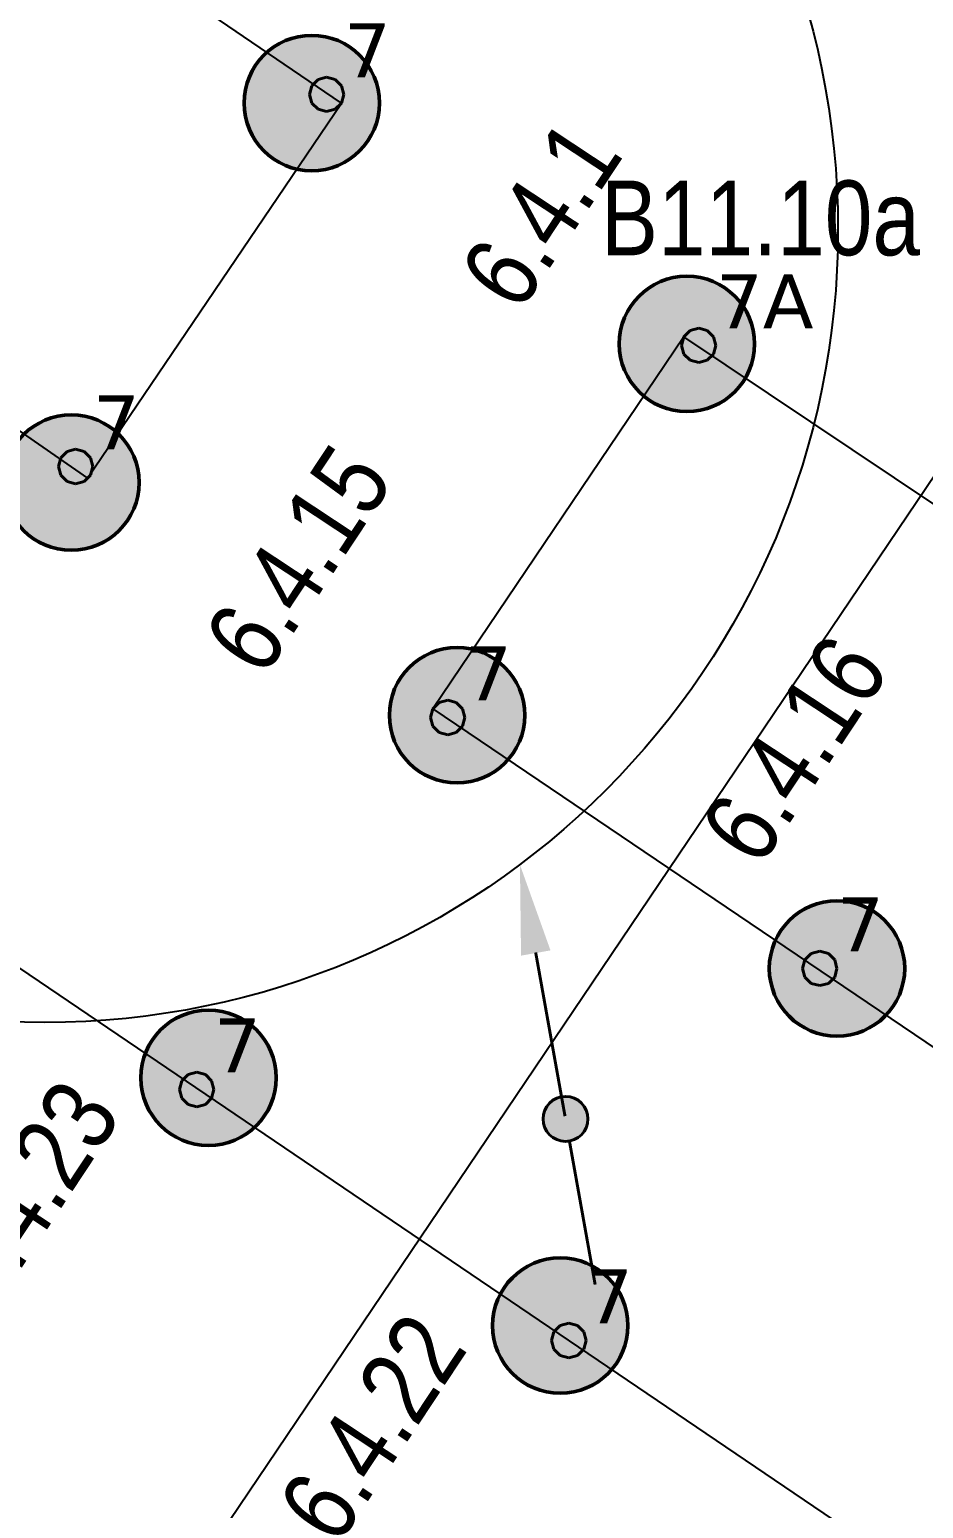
# Model space of a CAD drawing. Header units: millimetres. Extents: x -243740 to 150609, y -473655 to -165121.
# Drawn here: x 105804 to 108792, y -313636 to -308694 of the extents above; entities that cross this region are included whole.
import ezdxf
from ezdxf.enums import TextEntityAlignment as Align

# ---------------------------------------------------------------- set-up
doc = ezdxf.new("R2010")
doc.units = ezdxf.units.MM
doc.layers.add('_Гр.ЩД-1В.5.3.I4.7', color=6, linetype='Continuous')
doc.layers.add('_Гр.ЩД-1В.5.3.I4.8', color=6, linetype='Continuous')
for name, color, linetype, lineweight in [('_освещение_dali', 3, 'Continuous', 50), ('DLX_FL2_LUM 5', 5, 'Continuous', 40), ('Аварийное_овещение', 1, 'Continuous', 30), ('СБ_Кабель', 2, 'Continuous', 40)]:
    doc.layers.add(name, color=color, linetype=linetype, lineweight=lineweight)
doc.layers.add('DLX_FL1_LUM 9', color=7, linetype='Continuous', lineweight=40, true_color=0xf70808)
doc.styles.add('Arial Narrow_6', font='ARIALN.TTF', dxfattribs={"height": 193.245432})
doc.styles.get("Standard").update_dxf_attribs({"font": 'ARIALN.TTF'})
doc.styles.add('TableTextStyle', font='')
doc.styles.get('TableTextStyle').set_extended_font_data('VERDANA.TTF')
doc.linetypes.add('Truba', pattern='A,3e-05,[4,MSH_7,S=1,R=0,X=0,Y=0],-3.022072', length=3.022102)

# ---------------------------------------------------------------- blocks, each defined once
blk = doc.blocks.new('*U475')
at = {"layer": 'СБ_Кабель'}
blk.add_hatch(color=7, dxfattribs=at).paths.add_polyline_path([(0.75, 0, 1), (-0.75, 0, 1)])
at = {"layer": 'СБ_Кабель', "color": 7, "const_width": 0.1}
blk.add_lwpolyline([(3.997, 3.997), (0.067, 0.067)], dxfattribs=at)
at = {"layer": 'СБ_Кабель', "color": 7}
blk.add_circle((0, 0), 0.75, dxfattribs=at)
blk.add_solid([(3.63, 4.337), (6.105, 6.105), (4.337, 3.63)], dxfattribs=at)
blk = doc.blocks.new('*U476')
at = {"layer": 'СБ_Кабель'}
blk.add_hatch(color=7, dxfattribs=at).paths.add_polyline_path([(0.75, 0, 1), (-0.75, 0, 1)])
at = {"layer": 'СБ_Кабель', "color": 7, "const_width": 0.1}
blk.add_lwpolyline([(-3.978, -3.976), (-0.531, -0.529)], dxfattribs=at)
at = {"layer": 'СБ_Кабель', "color": 7}
blk.add_circle((0, 0), 0.75, dxfattribs=at)
blk.add_solid([(-3.624, -4.329), (-6.099, -6.097), (-4.331, -3.622)], dxfattribs=at)
blk = doc.blocks.new('A$Caabd1818')
at = {"layer": 'DLX_FL1_LUM 9'}
for points in [[(104013.4, 87772.7, -2997), (104021.1, 87801.4, -2997)], [(104021.1, 87801.4, -2997), (104013.4, 87772.7, -2997)], [(104021.1, 87801.4, -2997), (104013.4, 87772.7, -2997)], [(104013.4, 87772.7, -2997), (104021.1, 87801.4, -2997)], [(104021.1, 87801.4, -2997), (104042.2, 87822.5, -2997)], [(104042.2, 87822.5, -2997), (104021.1, 87801.4, -2997)], [(104042.2, 87822.5, -2997), (104021.1, 87801.4, -2997)], [(104021.1, 87801.4, -2997), (104042.2, 87822.5, -2997)], [(104021.1, 87801.4, -2997), (104021.1, 87801.4, -2997)], [(104021.1, 87801.4, -2997), (104021.1, 87801.4, -2997)], [(104042.2, 87822.5, -2997), (104070.9, 87830.2, -2997)], [(104070.9, 87830.2, -2997), (104042.2, 87822.5, -2997)], [(104070.9, 87830.2, -2997), (104042.2, 87822.5, -2997)], [(104042.2, 87822.5, -2997), (104070.9, 87830.2, -2997)], [(104042.2, 87822.5, -2997), (104042.2, 87822.5, -2997)], [(104042.2, 87822.5, -2997), (104042.2, 87822.5, -2997)], [(104070.9, 87830.2, -2997), (104070.9, 87830.2, -2997)], [(104070.9, 87830.2, -2997), (104099.7, 87822.5, -2997)], [(104099.7, 87822.5, -2997), (104070.9, 87830.2, -2997)], [(104070.9, 87830.2, -2997), (104070.9, 87830.2, -2997)], [(104099.7, 87822.5, -2997), (104070.9, 87830.2, -2997)], [(104070.9, 87830.2, -2997), (104099.7, 87822.5, -2997)], [(104099.7, 87822.5, -2997), (104099.7, 87822.5, -2997)], [(104099.7, 87822.5, -2997), (104120.7, 87801.4, -2997)], [(104120.7, 87801.4, -2997), (104099.7, 87822.5, -2997)], [(104099.7, 87822.5, -2997), (104099.7, 87822.5, -2997)], [(104120.7, 87801.4, -2997), (104099.7, 87822.5, -2997)], [(104099.7, 87822.5, -2997), (104120.7, 87801.4, -2997)], [(104120.7, 87801.4, -2997), (104120.7, 87801.4, -2997)], [(104120.7, 87801.4, -2997), (104128.4, 87772.7, -2997)], [(104128.4, 87772.7, -2997), (104120.7, 87801.4, -2997)], [(104120.7, 87801.4, -2997), (104120.7, 87801.4, -2997)], [(104128.4, 87772.7, -2997), (104120.7, 87801.4, -2997)], [(104120.7, 87801.4, -2997), (104128.4, 87772.7, -2997)], [(104021.1, 87743.9, -2997), (104013.4, 87772.7, -2997)], [(104013.4, 87772.7, -2997), (104013.4, 87772.7, -2997)], [(104013.4, 87772.7, -2997), (104021.1, 87743.9, -2997)], [(104013.4, 87772.7, -2997), (104013.4, 87772.7, -2997)], [(104013.4, 87772.7, -2997), (104021.1, 87743.9, -2997)], [(104021.1, 87743.9, -2997), (104013.4, 87772.7, -2997)], [(104042.2, 87722.9, -2997), (104021.1, 87743.9, -2997)], [(104021.1, 87743.9, -2997), (104021.1, 87743.9, -2997)], [(104021.1, 87743.9, -2997), (104042.2, 87722.9, -2997)], [(104021.1, 87743.9, -2997), (104021.1, 87743.9, -2997)], [(104021.1, 87743.9, -2997), (104042.2, 87722.9, -2997)], [(104042.2, 87722.9, -2997), (104021.1, 87743.9, -2997)], [(104120.7, 87743.9, -2997), (104099.7, 87722.9, -2997)], [(104099.7, 87722.9, -2997), (104120.7, 87743.9, -2997)], [(104099.7, 87722.9, -2997), (104120.7, 87743.9, -2997)], [(104120.7, 87743.9, -2997), (104099.7, 87722.9, -2997)], [(104128.4, 87772.7, -2997), (104120.7, 87743.9, -2997)], [(104120.7, 87743.9, -2997), (104128.4, 87772.7, -2997)], [(104120.7, 87743.9, -2997), (104128.4, 87772.7, -2997)], [(104128.4, 87772.7, -2997), (104120.7, 87743.9, -2997)], [(104120.7, 87743.9, -2997), (104120.7, 87743.9, -2997)], [(104120.7, 87743.9, -2997), (104120.7, 87743.9, -2997)], [(104128.4, 87772.7, -2997), (104128.4, 87772.7, -2997)], [(104128.4, 87772.7, -2997), (104128.4, 87772.7, -2997)], [(104070.9, 87715.2, -2997), (104042.2, 87722.9, -2997)], [(104042.2, 87722.9, -2997), (104042.2, 87722.9, -2997)], [(104042.2, 87722.9, -2997), (104070.9, 87715.2, -2997)], [(104042.2, 87722.9, -2997), (104042.2, 87722.9, -2997)], [(104042.2, 87722.9, -2997), (104070.9, 87715.2, -2997)], [(104070.9, 87715.2, -2997), (104042.2, 87722.9, -2997)], [(104099.7, 87722.9, -2997), (104070.9, 87715.2, -2997)], [(104070.9, 87715.2, -2997), (104099.7, 87722.9, -2997)], [(104070.9, 87715.2, -2997), (104099.7, 87722.9, -2997)], [(104099.7, 87722.9, -2997), (104070.9, 87715.2, -2997)], [(104070.9, 87715.2, -2997), (104070.9, 87715.2, -2997)], [(104070.9, 87715.2, -2997), (104070.9, 87715.2, -2997)], [(104099.7, 87722.9, -2997), (104099.7, 87722.9, -2997)], [(104099.7, 87722.9, -2997), (104099.7, 87722.9, -2997)]]:
    blk.add_polyline3d(points, dxfattribs=at)
at = {"layer": 'DLX_FL2_LUM 5'}
for points in [[(102769.9, 88611.5, -2997), (102777.6, 88640.2, -2997)], [(102777.6, 88640.2, -2997), (102769.9, 88611.5, -2997)], [(102777.6, 88640.2, -2997), (102769.9, 88611.5, -2997)], [(102769.9, 88611.5, -2997), (102777.6, 88640.2, -2997)], [(102777.6, 88640.2, -2997), (102798.7, 88661.3, -2997)], [(102798.7, 88661.3, -2997), (102777.6, 88640.2, -2997)], [(102798.7, 88661.3, -2997), (102777.6, 88640.2, -2997)], [(102777.6, 88640.2, -2997), (102798.7, 88661.3, -2997)], [(102777.6, 88640.2, -2997), (102777.6, 88640.2, -2997)], [(102777.6, 88640.2, -2997), (102777.6, 88640.2, -2997)], [(102798.7, 88661.3, -2997), (102827.4, 88669, -2997)], [(102827.4, 88669, -2997), (102798.7, 88661.3, -2997)], [(102827.4, 88669, -2997), (102798.7, 88661.3, -2997)], [(102798.7, 88661.3, -2997), (102827.4, 88669, -2997)], [(102798.7, 88661.3, -2997), (102798.7, 88661.3, -2997)], [(102798.7, 88661.3, -2997), (102798.7, 88661.3, -2997)], [(102827.4, 88669, -2997), (102827.4, 88669, -2997)], [(102827.4, 88669, -2997), (102856.2, 88661.3, -2997)], [(102856.2, 88661.3, -2997), (102827.4, 88669, -2997)], [(102827.4, 88669, -2997), (102827.4, 88669, -2997)], [(102856.2, 88661.3, -2997), (102827.4, 88669, -2997)], [(102827.4, 88669, -2997), (102856.2, 88661.3, -2997)], [(102856.2, 88661.3, -2997), (102856.2, 88661.3, -2997)], [(102856.2, 88661.3, -2997), (102877.2, 88640.2, -2997)], [(102877.2, 88640.2, -2997), (102856.2, 88661.3, -2997)], [(102856.2, 88661.3, -2997), (102856.2, 88661.3, -2997)], [(102877.2, 88640.2, -2997), (102856.2, 88661.3, -2997)], [(102856.2, 88661.3, -2997), (102877.2, 88640.2, -2997)], [(102877.2, 88640.2, -2997), (102877.2, 88640.2, -2997)], [(102877.2, 88640.2, -2997), (102884.9, 88611.5, -2997)], [(102884.9, 88611.5, -2997), (102877.2, 88640.2, -2997)], [(102877.2, 88640.2, -2997), (102877.2, 88640.2, -2997)], [(102884.9, 88611.5, -2997), (102877.2, 88640.2, -2997)], [(102877.2, 88640.2, -2997), (102884.9, 88611.5, -2997)], [(102777.6, 88582.7, -2997), (102769.9, 88611.5, -2997)], [(102769.9, 88611.5, -2997), (102769.9, 88611.5, -2997)], [(102769.9, 88611.5, -2997), (102777.6, 88582.7, -2997)], [(102769.9, 88611.5, -2997), (102769.9, 88611.5, -2997)], [(102769.9, 88611.5, -2997), (102777.6, 88582.7, -2997)], [(102777.6, 88582.7, -2997), (102769.9, 88611.5, -2997)], [(102798.7, 88561.7, -2997), (102777.6, 88582.7, -2997)], [(102777.6, 88582.7, -2997), (102777.6, 88582.7, -2997)], [(102777.6, 88582.7, -2997), (102798.7, 88561.7, -2997)], [(102777.6, 88582.7, -2997), (102777.6, 88582.7, -2997)], [(102777.6, 88582.7, -2997), (102798.7, 88561.7, -2997)], [(102798.7, 88561.7, -2997), (102777.6, 88582.7, -2997)], [(102877.2, 88582.7, -2997), (102856.2, 88561.7, -2997)], [(102856.2, 88561.7, -2997), (102877.2, 88582.7, -2997)], [(102856.2, 88561.7, -2997), (102877.2, 88582.7, -2997)], [(102877.2, 88582.7, -2997), (102856.2, 88561.7, -2997)], [(102884.9, 88611.5, -2997), (102877.2, 88582.7, -2997)], [(102877.2, 88582.7, -2997), (102884.9, 88611.5, -2997)], [(102877.2, 88582.7, -2997), (102884.9, 88611.5, -2997)], [(102884.9, 88611.5, -2997), (102877.2, 88582.7, -2997)], [(102877.2, 88582.7, -2997), (102877.2, 88582.7, -2997)], [(102877.2, 88582.7, -2997), (102877.2, 88582.7, -2997)], [(102884.9, 88611.5, -2997), (102884.9, 88611.5, -2997)], [(102884.9, 88611.5, -2997), (102884.9, 88611.5, -2997)], [(102827.4, 88554, -2997), (102798.7, 88561.7, -2997)], [(102798.7, 88561.7, -2997), (102798.7, 88561.7, -2997)], [(102798.7, 88561.7, -2997), (102827.4, 88554, -2997)], [(102798.7, 88561.7, -2997), (102798.7, 88561.7, -2997)], [(102798.7, 88561.7, -2997), (102827.4, 88554, -2997)], [(102827.4, 88554, -2997), (102798.7, 88561.7, -2997)], [(102856.2, 88561.7, -2997), (102827.4, 88554, -2997)], [(102827.4, 88554, -2997), (102856.2, 88561.7, -2997)], [(102827.4, 88554, -2997), (102856.2, 88561.7, -2997)], [(102856.2, 88561.7, -2997), (102827.4, 88554, -2997)], [(102827.4, 88554, -2997), (102827.4, 88554, -2997)], [(102827.4, 88554, -2997), (102827.4, 88554, -2997)], [(102856.2, 88561.7, -2997), (102856.2, 88561.7, -2997)], [(102856.2, 88561.7, -2997), (102856.2, 88561.7, -2997)], [(101931.1, 87367.9, -2997), (101938.8, 87396.7, -2997)], [(101938.8, 87396.7, -2997), (101931.1, 87367.9, -2997)], [(101938.8, 87396.7, -2997), (101931.1, 87367.9, -2997)], [(101931.1, 87367.9, -2997), (101938.8, 87396.7, -2997)], [(101938.8, 87396.7, -2997), (101959.9, 87417.7, -2997)], [(101959.9, 87417.7, -2997), (101938.8, 87396.7, -2997)], [(101959.9, 87417.7, -2997), (101938.8, 87396.7, -2997)], [(101938.8, 87396.7, -2997), (101959.9, 87417.7, -2997)], [(101938.8, 87396.7, -2997), (101938.8, 87396.7, -2997)], [(101938.8, 87396.7, -2997), (101938.8, 87396.7, -2997)], [(101959.9, 87417.7, -2997), (101988.6, 87425.4, -2997)], [(101988.6, 87425.4, -2997), (101959.9, 87417.7, -2997)], [(101988.6, 87425.4, -2997), (101959.9, 87417.7, -2997)], [(101959.9, 87417.7, -2997), (101988.6, 87425.4, -2997)], [(101959.9, 87417.7, -2997), (101959.9, 87417.7, -2997)], [(101959.9, 87417.7, -2997), (101959.9, 87417.7, -2997)], [(101988.6, 87425.4, -2997), (101988.6, 87425.4, -2997)], [(101988.6, 87425.4, -2997), (102017.4, 87417.7, -2997)], [(102017.4, 87417.7, -2997), (101988.6, 87425.4, -2997)], [(101988.6, 87425.4, -2997), (101988.6, 87425.4, -2997)], [(102017.4, 87417.7, -2997), (101988.6, 87425.4, -2997)], [(101988.6, 87425.4, -2997), (102017.4, 87417.7, -2997)], [(102017.4, 87417.7, -2997), (102017.4, 87417.7, -2997)], [(102017.4, 87417.7, -2997), (102038.4, 87396.7, -2997)], [(102038.4, 87396.7, -2997), (102017.4, 87417.7, -2997)], [(102017.4, 87417.7, -2997), (102017.4, 87417.7, -2997)], [(102038.4, 87396.7, -2997), (102017.4, 87417.7, -2997)], [(102017.4, 87417.7, -2997), (102038.4, 87396.7, -2997)], [(102038.4, 87396.7, -2997), (102038.4, 87396.7, -2997)], [(102038.4, 87396.7, -2997), (102046.1, 87367.9, -2997)], [(102046.1, 87367.9, -2997), (102038.4, 87396.7, -2997)], [(102038.4, 87396.7, -2997), (102038.4, 87396.7, -2997)], [(102046.1, 87367.9, -2997), (102038.4, 87396.7, -2997)], [(102038.4, 87396.7, -2997), (102046.1, 87367.9, -2997)], [(101938.8, 87339.2, -2997), (101931.1, 87367.9, -2997)], [(101931.1, 87367.9, -2997), (101931.1, 87367.9, -2997)], [(101931.1, 87367.9, -2997), (101938.8, 87339.2, -2997)], [(101931.1, 87367.9, -2997), (101931.1, 87367.9, -2997)], [(101931.1, 87367.9, -2997), (101938.8, 87339.2, -2997)], [(101938.8, 87339.2, -2997), (101931.1, 87367.9, -2997)], [(101959.9, 87318.2, -2997), (101938.8, 87339.2, -2997)], [(101938.8, 87339.2, -2997), (101938.8, 87339.2, -2997)], [(101938.8, 87339.2, -2997), (101959.9, 87318.2, -2997)], [(101938.8, 87339.2, -2997), (101938.8, 87339.2, -2997)], [(101938.8, 87339.2, -2997), (101959.9, 87318.2, -2997)], [(101959.9, 87318.2, -2997), (101938.8, 87339.2, -2997)], [(102038.4, 87339.2, -2997), (102017.4, 87318.2, -2997)], [(102017.4, 87318.2, -2997), (102038.4, 87339.2, -2997)], [(102017.4, 87318.2, -2997), (102038.4, 87339.2, -2997)], [(102038.4, 87339.2, -2997), (102017.4, 87318.2, -2997)], [(102046.1, 87367.9, -2997), (102038.4, 87339.2, -2997)], [(102038.4, 87339.2, -2997), (102046.1, 87367.9, -2997)], [(102038.4, 87339.2, -2997), (102046.1, 87367.9, -2997)], [(102046.1, 87367.9, -2997), (102038.4, 87339.2, -2997)], [(102038.4, 87339.2, -2997), (102038.4, 87339.2, -2997)], [(102038.4, 87339.2, -2997), (102038.4, 87339.2, -2997)], [(102046.1, 87367.9, -2997), (102046.1, 87367.9, -2997)], [(102046.1, 87367.9, -2997), (102046.1, 87367.9, -2997)], [(101988.6, 87310.5, -2997), (101959.9, 87318.2, -2997)], [(101959.9, 87318.2, -2997), (101959.9, 87318.2, -2997)], [(101959.9, 87318.2, -2997), (101988.6, 87310.5, -2997)], [(101959.9, 87318.2, -2997), (101959.9, 87318.2, -2997)], [(101959.9, 87318.2, -2997), (101988.6, 87310.5, -2997)], [(101988.6, 87310.5, -2997), (101959.9, 87318.2, -2997)], [(102017.4, 87318.2, -2997), (101988.6, 87310.5, -2997)], [(101988.6, 87310.5, -2997), (102017.4, 87318.2, -2997)], [(101988.6, 87310.5, -2997), (102017.4, 87318.2, -2997)], [(102017.4, 87318.2, -2997), (101988.6, 87310.5, -2997)], [(101988.6, 87310.5, -2997), (101988.6, 87310.5, -2997)], [(101988.6, 87310.5, -2997), (101988.6, 87310.5, -2997)], [(102017.4, 87318.2, -2997), (102017.4, 87318.2, -2997)], [(102017.4, 87318.2, -2997), (102017.4, 87318.2, -2997)], [(103174.6, 86529.1, -2997), (103182.3, 86557.9, -2997)], [(103182.3, 86557.9, -2997), (103174.6, 86529.1, -2997)], [(103182.3, 86557.9, -2997), (103174.6, 86529.1, -2997)], [(103174.6, 86529.1, -2997), (103182.3, 86557.9, -2997)], [(103182.3, 86557.9, -2997), (103203.4, 86578.9, -2997)], [(103203.4, 86578.9, -2997), (103182.3, 86557.9, -2997)], [(103203.4, 86578.9, -2997), (103182.3, 86557.9, -2997)], [(103182.3, 86557.9, -2997), (103203.4, 86578.9, -2997)], [(103182.3, 86557.9, -2997), (103182.3, 86557.9, -2997)], [(103182.3, 86557.9, -2997), (103182.3, 86557.9, -2997)], [(103203.4, 86578.9, -2997), (103232.1, 86586.6, -2997)], [(103232.1, 86586.6, -2997), (103203.4, 86578.9, -2997)], [(103232.1, 86586.6, -2997), (103203.4, 86578.9, -2997)], [(103203.4, 86578.9, -2997), (103232.1, 86586.6, -2997)], [(103203.4, 86578.9, -2997), (103203.4, 86578.9, -2997)], [(103203.4, 86578.9, -2997), (103203.4, 86578.9, -2997)], [(103232.1, 86586.6, -2997), (103232.1, 86586.6, -2997)], [(103232.1, 86586.6, -2997), (103260.9, 86578.9, -2997)], [(103260.9, 86578.9, -2997), (103232.1, 86586.6, -2997)], [(103232.1, 86586.6, -2997), (103232.1, 86586.6, -2997)], [(103260.9, 86578.9, -2997), (103232.1, 86586.6, -2997)], [(103232.1, 86586.6, -2997), (103260.9, 86578.9, -2997)], [(103260.9, 86578.9, -2997), (103260.9, 86578.9, -2997)], [(103260.9, 86578.9, -2997), (103281.9, 86557.9, -2997)], [(103281.9, 86557.9, -2997), (103260.9, 86578.9, -2997)], [(103260.9, 86578.9, -2997), (103260.9, 86578.9, -2997)], [(103281.9, 86557.9, -2997), (103260.9, 86578.9, -2997)], [(103260.9, 86578.9, -2997), (103281.9, 86557.9, -2997)], [(103281.9, 86557.9, -2997), (103281.9, 86557.9, -2997)], [(103281.9, 86557.9, -2997), (103289.6, 86529.1, -2997)], [(103289.6, 86529.1, -2997), (103281.9, 86557.9, -2997)], [(103281.9, 86557.9, -2997), (103281.9, 86557.9, -2997)], [(103289.6, 86529.1, -2997), (103281.9, 86557.9, -2997)], [(103281.9, 86557.9, -2997), (103289.6, 86529.1, -2997)], [(103182.3, 86500.4, -2997), (103174.6, 86529.1, -2997)], [(103174.6, 86529.1, -2997), (103174.6, 86529.1, -2997)], [(103174.6, 86529.1, -2997), (103182.3, 86500.4, -2997)], [(103174.6, 86529.1, -2997), (103174.6, 86529.1, -2997)], [(103174.6, 86529.1, -2997), (103182.3, 86500.4, -2997)], [(103182.3, 86500.4, -2997), (103174.6, 86529.1, -2997)], [(103203.4, 86479.3, -2997), (103182.3, 86500.4, -2997)], [(103182.3, 86500.4, -2997), (103182.3, 86500.4, -2997)], [(103182.3, 86500.4, -2997), (103203.4, 86479.3, -2997)], [(103182.3, 86500.4, -2997), (103182.3, 86500.4, -2997)], [(103182.3, 86500.4, -2997), (103203.4, 86479.3, -2997)], [(103203.4, 86479.3, -2997), (103182.3, 86500.4, -2997)], [(103281.9, 86500.4, -2997), (103260.9, 86479.3, -2997)], [(103260.9, 86479.3, -2997), (103281.9, 86500.4, -2997)], [(103260.9, 86479.3, -2997), (103281.9, 86500.4, -2997)], [(103281.9, 86500.4, -2997), (103260.9, 86479.3, -2997)], [(103289.6, 86529.1, -2997), (103281.9, 86500.4, -2997)], [(103281.9, 86500.4, -2997), (103289.6, 86529.1, -2997)], [(103281.9, 86500.4, -2997), (103289.6, 86529.1, -2997)], [(103289.6, 86529.1, -2997), (103281.9, 86500.4, -2997)], [(103281.9, 86500.4, -2997), (103281.9, 86500.4, -2997)], [(103281.9, 86500.4, -2997), (103281.9, 86500.4, -2997)], [(103289.6, 86529.1, -2997), (103289.6, 86529.1, -2997)], [(103289.6, 86529.1, -2997), (103289.6, 86529.1, -2997)], [(103232.1, 86471.6, -2997), (103203.4, 86479.3, -2997)], [(103203.4, 86479.3, -2997), (103203.4, 86479.3, -2997)], [(103203.4, 86479.3, -2997), (103232.1, 86471.6, -2997)], [(103203.4, 86479.3, -2997), (103203.4, 86479.3, -2997)], [(103203.4, 86479.3, -2997), (103232.1, 86471.6, -2997)], [(103232.1, 86471.6, -2997), (103203.4, 86479.3, -2997)], [(103260.9, 86479.3, -2997), (103232.1, 86471.6, -2997)], [(103232.1, 86471.6, -2997), (103260.9, 86479.3, -2997)], [(103232.1, 86471.6, -2997), (103260.9, 86479.3, -2997)], [(103260.9, 86479.3, -2997), (103232.1, 86471.6, -2997)], [(103232.1, 86471.6, -2997), (103232.1, 86471.6, -2997)], [(103232.1, 86471.6, -2997), (103232.1, 86471.6, -2997)], [(103260.9, 86479.3, -2997), (103260.9, 86479.3, -2997)], [(103260.9, 86479.3, -2997), (103260.9, 86479.3, -2997)], [(104418.2, 85690.3, -2997), (104425.9, 85719.1, -2997)], [(104425.9, 85719.1, -2997), (104418.2, 85690.3, -2997)], [(104425.9, 85719.1, -2997), (104418.2, 85690.3, -2997)], [(104418.2, 85690.3, -2997), (104425.9, 85719.1, -2997)], [(104425.9, 85719.1, -2997), (104446.9, 85740.1, -2997)], [(104446.9, 85740.1, -2997), (104425.9, 85719.1, -2997)], [(104446.9, 85740.1, -2997), (104425.9, 85719.1, -2997)], [(104425.9, 85719.1, -2997), (104446.9, 85740.1, -2997)], [(104425.9, 85719.1, -2997), (104425.9, 85719.1, -2997)], [(104425.9, 85719.1, -2997), (104425.9, 85719.1, -2997)], [(104446.9, 85740.1, -2997), (104475.7, 85747.8, -2997)], [(104475.7, 85747.8, -2997), (104446.9, 85740.1, -2997)], [(104475.7, 85747.8, -2997), (104446.9, 85740.1, -2997)], [(104446.9, 85740.1, -2997), (104475.7, 85747.8, -2997)], [(104446.9, 85740.1, -2997), (104446.9, 85740.1, -2997)], [(104446.9, 85740.1, -2997), (104446.9, 85740.1, -2997)], [(104475.7, 85747.8, -2997), (104475.7, 85747.8, -2997)], [(104475.7, 85747.8, -2997), (104504.4, 85740.1, -2997)], [(104504.4, 85740.1, -2997), (104475.7, 85747.8, -2997)], [(104475.7, 85747.8, -2997), (104475.7, 85747.8, -2997)], [(104504.4, 85740.1, -2997), (104475.7, 85747.8, -2997)], [(104475.7, 85747.8, -2997), (104504.4, 85740.1, -2997)], [(104504.4, 85740.1, -2997), (104504.4, 85740.1, -2997)], [(104504.4, 85740.1, -2997), (104525.5, 85719.1, -2997)], [(104525.5, 85719.1, -2997), (104504.4, 85740.1, -2997)], [(104504.4, 85740.1, -2997), (104504.4, 85740.1, -2997)], [(104525.5, 85719.1, -2997), (104504.4, 85740.1, -2997)], [(104504.4, 85740.1, -2997), (104525.5, 85719.1, -2997)], [(104525.5, 85719.1, -2997), (104525.5, 85719.1, -2997)], [(104525.5, 85719.1, -2997), (104533.2, 85690.3, -2997)], [(104533.2, 85690.3, -2997), (104525.5, 85719.1, -2997)], [(104525.5, 85719.1, -2997), (104525.5, 85719.1, -2997)], [(104533.2, 85690.3, -2997), (104525.5, 85719.1, -2997)], [(104525.5, 85719.1, -2997), (104533.2, 85690.3, -2997)], [(104425.9, 85661.6, -2997), (104418.2, 85690.3, -2997)], [(104418.2, 85690.3, -2997), (104418.2, 85690.3, -2997)], [(104418.2, 85690.3, -2997), (104425.9, 85661.6, -2997)], [(104418.2, 85690.3, -2997), (104418.2, 85690.3, -2997)], [(104418.2, 85690.3, -2997), (104425.9, 85661.6, -2997)], [(104425.9, 85661.6, -2997), (104418.2, 85690.3, -2997)], [(104446.9, 85640.5, -2997), (104425.9, 85661.6, -2997)], [(104425.9, 85661.6, -2997), (104425.9, 85661.6, -2997)], [(104425.9, 85661.6, -2997), (104446.9, 85640.5, -2997)], [(104425.9, 85661.6, -2997), (104425.9, 85661.6, -2997)], [(104425.9, 85661.6, -2997), (104446.9, 85640.5, -2997)], [(104446.9, 85640.5, -2997), (104425.9, 85661.6, -2997)], [(104525.5, 85661.6, -2997), (104504.4, 85640.5, -2997)], [(104504.4, 85640.5, -2997), (104525.5, 85661.6, -2997)], [(104504.4, 85640.5, -2997), (104525.5, 85661.6, -2997)], [(104525.5, 85661.6, -2997), (104504.4, 85640.5, -2997)], [(104533.2, 85690.3, -2997), (104525.5, 85661.6, -2997)], [(104525.5, 85661.6, -2997), (104533.2, 85690.3, -2997)], [(104525.5, 85661.6, -2997), (104533.2, 85690.3, -2997)], [(104533.2, 85690.3, -2997), (104525.5, 85661.6, -2997)], [(104525.5, 85661.6, -2997), (104525.5, 85661.6, -2997)], [(104525.5, 85661.6, -2997), (104525.5, 85661.6, -2997)], [(104533.2, 85690.3, -2997), (104533.2, 85690.3, -2997)], [(104533.2, 85690.3, -2997), (104533.2, 85690.3, -2997)], [(104475.7, 85632.8, -2997), (104446.9, 85640.5, -2997)], [(104446.9, 85640.5, -2997), (104446.9, 85640.5, -2997)], [(104446.9, 85640.5, -2997), (104475.7, 85632.8, -2997)], [(104446.9, 85640.5, -2997), (104446.9, 85640.5, -2997)], [(104446.9, 85640.5, -2997), (104475.7, 85632.8, -2997)], [(104475.7, 85632.8, -2997), (104446.9, 85640.5, -2997)], [(104504.4, 85640.5, -2997), (104475.7, 85632.8, -2997)], [(104475.7, 85632.8, -2997), (104504.4, 85640.5, -2997)], [(104475.7, 85632.8, -2997), (104504.4, 85640.5, -2997)], [(104504.4, 85640.5, -2997), (104475.7, 85632.8, -2997)], [(104475.7, 85632.8, -2997), (104475.7, 85632.8, -2997)], [(104475.7, 85632.8, -2997), (104475.7, 85632.8, -2997)], [(104504.4, 85640.5, -2997), (104504.4, 85640.5, -2997)], [(104504.4, 85640.5, -2997), (104504.4, 85640.5, -2997)], [(102335.8, 85285.6, -2997), (102343.5, 85314.3, -2997)], [(102343.5, 85314.3, -2997), (102335.8, 85285.6, -2997)], [(102343.5, 85314.3, -2997), (102335.8, 85285.6, -2997)], [(102335.8, 85285.6, -2997), (102343.5, 85314.3, -2997)], [(102343.5, 85314.3, -2997), (102364.6, 85335.4, -2997)], [(102364.6, 85335.4, -2997), (102343.5, 85314.3, -2997)], [(102364.6, 85335.4, -2997), (102343.5, 85314.3, -2997)], [(102343.5, 85314.3, -2997), (102364.6, 85335.4, -2997)], [(102343.5, 85314.3, -2997), (102343.5, 85314.3, -2997)], [(102343.5, 85314.3, -2997), (102343.5, 85314.3, -2997)], [(102364.6, 85335.4, -2997), (102393.3, 85343.1, -2997)], [(102393.3, 85343.1, -2997), (102364.6, 85335.4, -2997)], [(102393.3, 85343.1, -2997), (102364.6, 85335.4, -2997)], [(102364.6, 85335.4, -2997), (102393.3, 85343.1, -2997)], [(102364.6, 85335.4, -2997), (102364.6, 85335.4, -2997)], [(102364.6, 85335.4, -2997), (102364.6, 85335.4, -2997)], [(102393.3, 85343.1, -2997), (102393.3, 85343.1, -2997)], [(102393.3, 85343.1, -2997), (102422, 85335.4, -2997)], [(102422, 85335.4, -2997), (102393.3, 85343.1, -2997)], [(102393.3, 85343.1, -2997), (102393.3, 85343.1, -2997)], [(102422, 85335.4, -2997), (102393.3, 85343.1, -2997)], [(102393.3, 85343.1, -2997), (102422, 85335.4, -2997)], [(102422, 85335.4, -2997), (102422, 85335.4, -2997)], [(102422, 85335.4, -2997), (102443.1, 85314.3, -2997)], [(102443.1, 85314.3, -2997), (102422, 85335.4, -2997)], [(102422, 85335.4, -2997), (102422, 85335.4, -2997)], [(102443.1, 85314.3, -2997), (102422, 85335.4, -2997)], [(102422, 85335.4, -2997), (102443.1, 85314.3, -2997)], [(102443.1, 85314.3, -2997), (102443.1, 85314.3, -2997)], [(102443.1, 85314.3, -2997), (102450.8, 85285.6, -2997)], [(102450.8, 85285.6, -2997), (102443.1, 85314.3, -2997)], [(102443.1, 85314.3, -2997), (102443.1, 85314.3, -2997)], [(102450.8, 85285.6, -2997), (102443.1, 85314.3, -2997)], [(102443.1, 85314.3, -2997), (102450.8, 85285.6, -2997)], [(102343.5, 85256.8, -2997), (102335.8, 85285.6, -2997)], [(102335.8, 85285.6, -2997), (102335.8, 85285.6, -2997)], [(102335.8, 85285.6, -2997), (102343.5, 85256.8, -2997)], [(102335.8, 85285.6, -2997), (102335.8, 85285.6, -2997)], [(102335.8, 85285.6, -2997), (102343.5, 85256.8, -2997)], [(102343.5, 85256.8, -2997), (102335.8, 85285.6, -2997)], [(102450.8, 85285.6, -2997), (102443.1, 85256.8, -2997)], [(102443.1, 85256.8, -2997), (102450.8, 85285.6, -2997)], [(102443.1, 85256.8, -2997), (102450.8, 85285.6, -2997)], [(102450.8, 85285.6, -2997), (102443.1, 85256.8, -2997)], [(102450.8, 85285.6, -2997), (102450.8, 85285.6, -2997)], [(102450.8, 85285.6, -2997), (102450.8, 85285.6, -2997)], [(102364.6, 85235.8, -2997), (102343.5, 85256.8, -2997)], [(102343.5, 85256.8, -2997), (102343.5, 85256.8, -2997)], [(102343.5, 85256.8, -2997), (102364.6, 85235.8, -2997)], [(102343.5, 85256.8, -2997), (102343.5, 85256.8, -2997)], [(102343.5, 85256.8, -2997), (102364.6, 85235.8, -2997)], [(102364.6, 85235.8, -2997), (102343.5, 85256.8, -2997)], [(102393.3, 85228.1, -2997), (102364.6, 85235.8, -2997)], [(102364.6, 85235.8, -2997), (102364.6, 85235.8, -2997)], [(102364.6, 85235.8, -2997), (102393.3, 85228.1, -2997)], [(102364.6, 85235.8, -2997), (102364.6, 85235.8, -2997)], [(102364.6, 85235.8, -2997), (102393.3, 85228.1, -2997)], [(102393.3, 85228.1, -2997), (102364.6, 85235.8, -2997)], [(102422, 85235.8, -2997), (102393.3, 85228.1, -2997)], [(102393.3, 85228.1, -2997), (102422, 85235.8, -2997)], [(102393.3, 85228.1, -2997), (102422, 85235.8, -2997)], [(102422, 85235.8, -2997), (102393.3, 85228.1, -2997)], [(102393.3, 85228.1, -2997), (102393.3, 85228.1, -2997)], [(102393.3, 85228.1, -2997), (102393.3, 85228.1, -2997)], [(102443.1, 85256.8, -2997), (102422, 85235.8, -2997)], [(102422, 85235.8, -2997), (102443.1, 85256.8, -2997)], [(102422, 85235.8, -2997), (102443.1, 85256.8, -2997)], [(102443.1, 85256.8, -2997), (102422, 85235.8, -2997)], [(102422, 85235.8, -2997), (102422, 85235.8, -2997)], [(102422, 85235.8, -2997), (102422, 85235.8, -2997)], [(102443.1, 85256.8, -2997), (102443.1, 85256.8, -2997)], [(102443.1, 85256.8, -2997), (102443.1, 85256.8, -2997)], [(103579.4, 84446.8, -2997), (103587.1, 84475.5, -2997)], [(103587.1, 84475.5, -2997), (103579.4, 84446.8, -2997)], [(103587.1, 84475.5, -2997), (103579.4, 84446.8, -2997)], [(103579.4, 84446.8, -2997), (103587.1, 84475.5, -2997)], [(103587.1, 84475.5, -2997), (103608.1, 84496.6, -2997)], [(103608.1, 84496.6, -2997), (103587.1, 84475.5, -2997)], [(103608.1, 84496.6, -2997), (103587.1, 84475.5, -2997)], [(103587.1, 84475.5, -2997), (103608.1, 84496.6, -2997)], [(103587.1, 84475.5, -2997), (103587.1, 84475.5, -2997)], [(103587.1, 84475.5, -2997), (103587.1, 84475.5, -2997)], [(103608.1, 84496.6, -2997), (103636.9, 84504.3, -2997)], [(103636.9, 84504.3, -2997), (103608.1, 84496.6, -2997)], [(103636.9, 84504.3, -2997), (103608.1, 84496.6, -2997)], [(103608.1, 84496.6, -2997), (103636.9, 84504.3, -2997)], [(103608.1, 84496.6, -2997), (103608.1, 84496.6, -2997)], [(103608.1, 84496.6, -2997), (103608.1, 84496.6, -2997)], [(103636.9, 84504.3, -2997), (103636.9, 84504.3, -2997)], [(103636.9, 84504.3, -2997), (103665.6, 84496.6, -2997)], [(103665.6, 84496.6, -2997), (103636.9, 84504.3, -2997)], [(103636.9, 84504.3, -2997), (103636.9, 84504.3, -2997)], [(103665.6, 84496.6, -2997), (103636.9, 84504.3, -2997)], [(103636.9, 84504.3, -2997), (103665.6, 84496.6, -2997)], [(103665.6, 84496.6, -2997), (103665.6, 84496.6, -2997)], [(103665.6, 84496.6, -2997), (103686.6, 84475.5, -2997)], [(103686.6, 84475.5, -2997), (103665.6, 84496.6, -2997)], [(103665.6, 84496.6, -2997), (103665.6, 84496.6, -2997)], [(103686.6, 84475.5, -2997), (103665.6, 84496.6, -2997)], [(103665.6, 84496.6, -2997), (103686.6, 84475.5, -2997)], [(103686.6, 84475.5, -2997), (103686.6, 84475.5, -2997)], [(103686.6, 84475.5, -2997), (103694.4, 84446.8, -2997)], [(103694.4, 84446.8, -2997), (103686.6, 84475.5, -2997)], [(103686.6, 84475.5, -2997), (103686.6, 84475.5, -2997)], [(103694.4, 84446.8, -2997), (103686.6, 84475.5, -2997)], [(103686.6, 84475.5, -2997), (103694.4, 84446.8, -2997)], [(103587.1, 84418, -2997), (103579.4, 84446.8, -2997)], [(103579.4, 84446.8, -2997), (103579.4, 84446.8, -2997)], [(103579.4, 84446.8, -2997), (103587.1, 84418, -2997)], [(103579.4, 84446.8, -2997), (103579.4, 84446.8, -2997)], [(103579.4, 84446.8, -2997), (103587.1, 84418, -2997)], [(103587.1, 84418, -2997), (103579.4, 84446.8, -2997)], [(103694.4, 84446.8, -2997), (103686.6, 84418, -2997)], [(103686.6, 84418, -2997), (103694.4, 84446.8, -2997)], [(103686.6, 84418, -2997), (103694.4, 84446.8, -2997)], [(103694.4, 84446.8, -2997), (103686.6, 84418, -2997)], [(103694.4, 84446.8, -2997), (103694.4, 84446.8, -2997)], [(103694.4, 84446.8, -2997), (103694.4, 84446.8, -2997)], [(103608.1, 84397, -2997), (103587.1, 84418, -2997)], [(103587.1, 84418, -2997), (103587.1, 84418, -2997)], [(103587.1, 84418, -2997), (103608.1, 84397, -2997)], [(103587.1, 84418, -2997), (103587.1, 84418, -2997)], [(103587.1, 84418, -2997), (103608.1, 84397, -2997)], [(103608.1, 84397, -2997), (103587.1, 84418, -2997)], [(103636.9, 84389.3, -2997), (103608.1, 84397, -2997)], [(103608.1, 84397, -2997), (103608.1, 84397, -2997)], [(103608.1, 84397, -2997), (103636.9, 84389.3, -2997)], [(103608.1, 84397, -2997), (103608.1, 84397, -2997)], [(103608.1, 84397, -2997), (103636.9, 84389.3, -2997)], [(103636.9, 84389.3, -2997), (103608.1, 84397, -2997)], [(103665.6, 84397, -2997), (103636.9, 84389.3, -2997)], [(103636.9, 84389.3, -2997), (103665.6, 84397, -2997)], [(103636.9, 84389.3, -2997), (103665.6, 84397, -2997)], [(103665.6, 84397, -2997), (103636.9, 84389.3, -2997)], [(103636.9, 84389.3, -2997), (103636.9, 84389.3, -2997)], [(103636.9, 84389.3, -2997), (103636.9, 84389.3, -2997)], [(103686.6, 84418, -2997), (103665.6, 84397, -2997)], [(103665.6, 84397, -2997), (103686.6, 84418, -2997)], [(103665.6, 84397, -2997), (103686.6, 84418, -2997)], [(103686.6, 84418, -2997), (103665.6, 84397, -2997)], [(103665.6, 84397, -2997), (103665.6, 84397, -2997)], [(103665.6, 84397, -2997), (103665.6, 84397, -2997)], [(103686.6, 84418, -2997), (103686.6, 84418, -2997)], [(103686.6, 84418, -2997), (103686.6, 84418, -2997)]]:
    blk.add_polyline3d(points, dxfattribs=at)
at = {"color": 7, "linetype": 'Continuous', "lineweight": 5, "xscale": 100, "yscale": 100, "zscale": 100, "rotation": 55.1612444414752}
for name in ['*U475', '*U476']:
    blk.add_blockref(name, (103625.8, 85187.3), dxfattribs=at)
at = {"layer": 'Аварийное_овещение', "lineweight": 40, "style": 'Arial Narrow_6'}
blk.add_text('В11.10а', height=250, dxfattribs=at).set_placement((103743.9, 88073.8))
blk = doc.blocks.new('A$Cab2378fa')
at = {"lineweight": 25, "true_color": 0xfff5f5}
h = blk.add_hatch(color=7, dxfattribs=at)
h.dxf.hatch_style = 1
h.paths.add_polyline_path([(0, 0), (-141.6, -170.3, 0.174923), (3, -222.4, 0.197808), (162.3, -156.8)])
h.paths.add_polyline_path([(-163.2, 157.6), (0, 0), (147.8, 177.8, 0.175398), (3, 230.2, 0.209014)])
at = {"lineweight": 25}
h = blk.add_hatch(color=0, dxfattribs=at)
h.paths.add_polyline_path([(162.3, -156.8, 0.442338), (147.8, 177.8), (0, 0)])
h.paths.add_polyline_path([(-141.6, -170.3), (0, 0), (-163.2, 157.6, 0.430096)])
blk.add_circle((3, 3.9), 226.3)

msp = doc.modelspace()

# ---------------------------------------------------------------- linework, layer by layer
at = {"layer": '_Гр.ЩД-1В.5.3.I4.7', "ltscale": 100}
msp.add_lwpolyline([(110620.9, -307526.2), (105578, -315002.6), (102382.6, -312871.3), (92209.8, -327982.2), (99837.9, -333115.4), (98755.9, -334717.5), (91139.6, -329573.4), (90068.9, -331156.6), (97693.6, -336298.2), (97170.1, -337088.3), (89161.9, -331686.6), (79471.4, -345952.4)], dxfattribs=at)
at = {"layer": '_Гр.ЩД-1В.5.3.I4.8', "ltscale": 100}
msp.add_lwpolyline([(110553.4, -307179.2), (109976.5, -306794.6), (108829.6, -308476.8), (113903.4, -311889.5), (113068.4, -313118.7), (107990.8, -309720.4), (107152, -310963.9), (112215.3, -314387.1), (111376.5, -315630.7), (103836.7, -310519.3), (104675.5, -309275.8), (105997.6, -310193.1), (106846.9, -308939.1), (105514.3, -308032.2), (106338.7, -306813.6), (107675.2, -307706), (108934.3, -305822.4), (107784.8, -305047.1), (118828.7, -288636.8)], dxfattribs=at)
at = {"layer": 'Defpoints', "color": 3, "ltscale": 100}
msp.add_circle((105855.7, -309361.5), 2650.5, dxfattribs=at)

# ---------------------------------------------------------------- block references
at = {"layer": '_освещение_dali', "color": 5, "ltscale": 100}
for p in [(106744.3, -308943, -2997), (105940.9, -310211.4, -2997), (107230, -310989.2), (108499.9, -311835.4, -2997), (106399.3, -312200.8, -2997), (107574.8, -313029.1, -2997)]:
    msp.add_blockref('A$Cab2378fa', p, dxfattribs=at)
at = {"layer": '_освещение_dali', "color": 1, "ltscale": 100}
msp.add_blockref('A$Cab2378fa', (107998.3, -309748.1, -2997), dxfattribs=at)
at = {"layer": 'Defpoints', "linetype": 'Truba', "ltscale": 100}
msp.add_blockref('A$Caabd1818', (3969.7, -397521.8), dxfattribs=at)

# ---------------------------------------------------------------- texts
at = {"layer": '_Гр.ЩД-1В.5.3.I4.8', "ltscale": 100}
for s, p in [('6.4.1', (107679.3, -309420.1)), ('6.4.15', (106867.8, -310573.7)), ('6.4.16', (108525.7, -311208.5)), ('6.4.23', (105958.4, -312695.4)), ('6.4.22', (107115.2, -313475.9))]:
    msp.add_text(s, height=250, rotation=56.5225, dxfattribs=at).set_placement(p, align=Align.BOTTOM_CENTER)
at = {"layer": '_освещение_dali', "color": 241, "true_color": 0xf37aa8, "style": 'TableTextStyle'}
for s, p in [('7', (106854.6, -308852.8, -2997)), ('7А', (108098.1, -309691.6, -2997)), ('7', (106015.8, -310096.4, -2997)), ('7', (107259.3, -310935.2, -2997)), ('7', (108502.8, -311774, -2997)), ('7', (106420.5, -312178.7, -2997)), ('7', (107664, -313017.5, -2997))]:
    msp.add_text(s, height=180, dxfattribs=at).set_placement(p)

doc.saveas('drawing.dxf')
